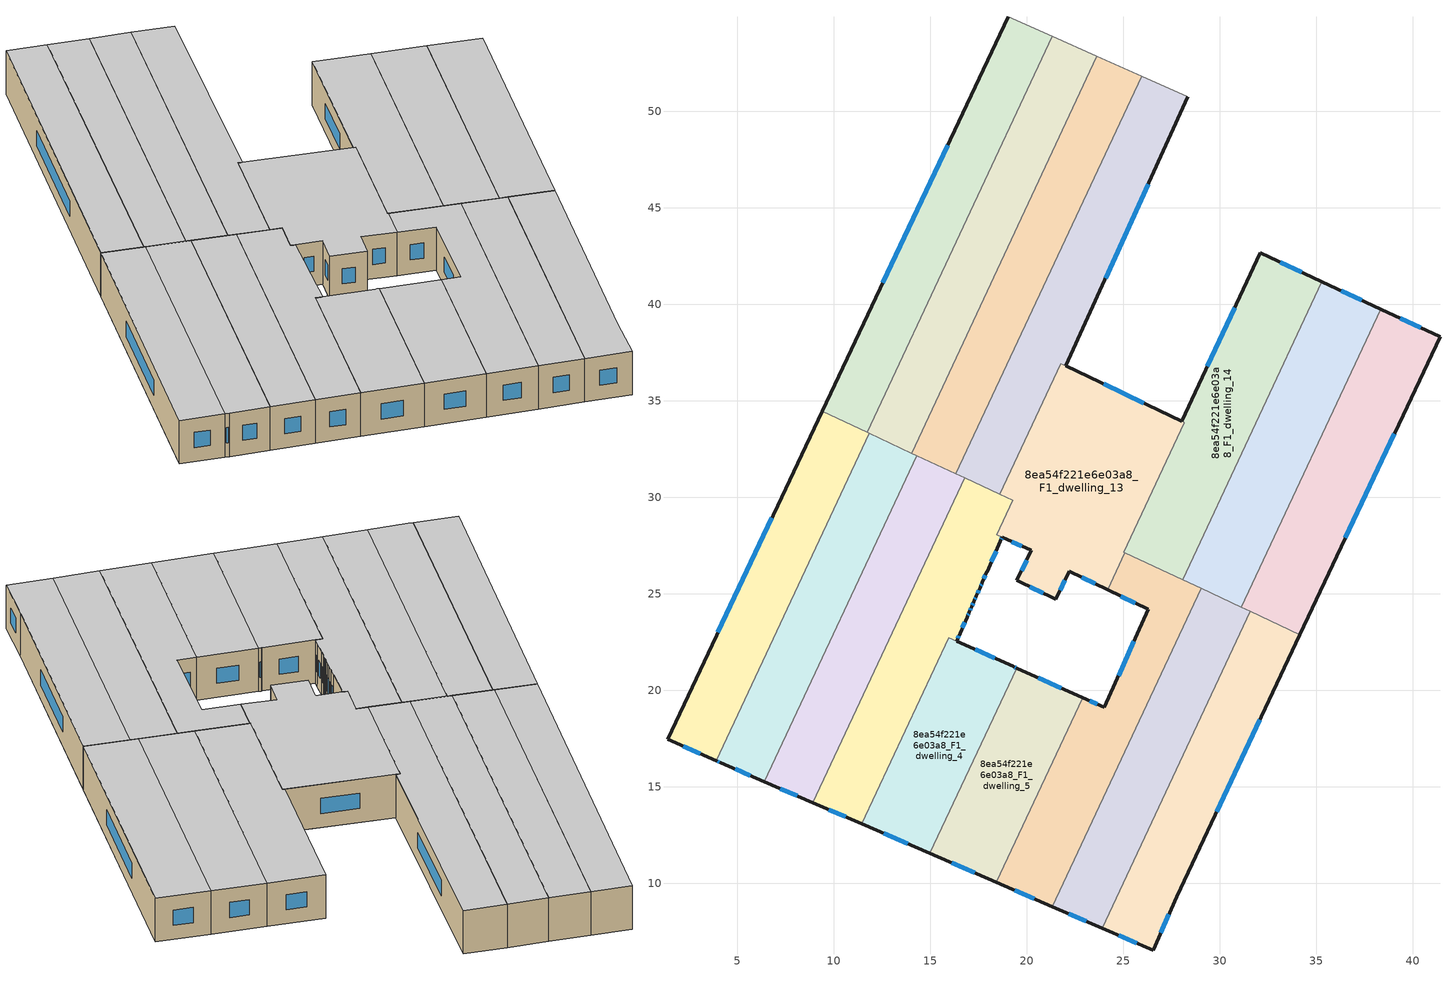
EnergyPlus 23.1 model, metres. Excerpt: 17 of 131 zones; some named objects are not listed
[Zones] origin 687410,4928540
8ea54f221e6e03a8_F1_dwelling_0
 floor to 8ea54f221e6e03a8_F0_dwelling_0 (EU_floor_Construction): 11.83,33.32 3.9,16.35 1.38,17.47 9.39,34.46 z3
 wall outside (EU_wall_Construction): 9.39,34.46 1.38,17.47 3.9,16.35 z3:6
 wall to 8ea54f221e6e03a8_F1_dwelling_1 (EU_wall_Construction): 3.9,16.35 11.83,33.32 z3:6
 wall to 8ea54f221e6e03a8_F1_dwelling_9 (EU_wall_Construction): 11.73,33.37 9.39,34.46 z3:6
 wall to 8ea54f221e6e03a8_F1_dwelling_10 (EU_wall_Construction): 11.83,33.32 11.73,33.37 z3:6
 window (EU_Window_Construction): 2.2,17.11 3.08,16.72 / 6.78,28.93 3.98,23 z3.98:5.02
 ceiling to 8ea54f221e6e03a8_F2_dwelling_0 (EU_floor_Construction): 3.9,16.35 11.83,33.32 9.39,34.46 1.38,17.47 z6
8ea54f221e6e03a8_F1_dwelling_1
 floor to 8ea54f221e6e03a8_F0_dwelling_1 (EU_floor_Construction): 14.3,32.16 6.4,15.26 4.15,16.24 3.9,16.35 11.83,33.32 z3
 wall outside (EU_wall_Construction): 3.9,16.35 4.15,16.24 6.4,15.26 z3:6
 wall to 8ea54f221e6e03a8_F1_dwelling_2 (EU_wall_Construction): 6.4,15.26 14.3,32.16 z3:6
 wall to 8ea54f221e6e03a8_F1_dwelling_10 (EU_wall_Construction): 14.02,32.29 11.83,33.32 z3:6
 wall to 8ea54f221e6e03a8_F1_dwelling_11 (EU_wall_Construction): 14.3,32.16 14.02,32.29 z3:6
 window (EU_Window_Construction): 4.88,15.92 5.67,15.58 / 3.98,16.32 4.07,16.28 z3.98:5.02
 ceiling to 8ea54f221e6e03a8_F2_dwelling_1 (EU_floor_Construction): 6.4,15.26 14.3,32.16 11.83,33.32 3.9,16.35 4.15,16.24 z6
8ea54f221e6e03a8_F1_dwelling_10
 floor to 8ea54f221e6e03a8_F0_dwelling_10 (EU_floor_Construction): 23.63,52.85 14.02,32.29 11.83,33.32 11.73,33.37 21.32,53.88 z3
 wall adiabatic (EU_wall_Construction): 23.63,52.85 21.32,53.88 z3:6
 wall to 8ea54f221e6e03a8_F1_dwelling_11 (EU_wall_Construction): 14.02,32.29 23.63,52.85 z3:6
 wall to 8ea54f221e6e03a8_F1_dwelling_9 (EU_wall_Construction): 21.32,53.88 11.73,33.37 z3:6
 ceiling to 8ea54f221e6e03a8_F2_dwelling_10 (EU_floor_Construction): 14.02,32.29 23.63,52.85 21.32,53.88 11.73,33.37 11.83,33.32 z6
8ea54f221e6e03a8_F1_dwelling_11
 floor to 8ea54f221e6e03a8_F0_dwelling_11 (EU_floor_Construction): 25.94,51.82 16.31,31.22 14.02,32.29 23.63,52.85 z3
 wall to 8ea54f221e6e03a8_F1_dwelling_12 (EU_wall_Construction): 16.31,31.22 25.94,51.82 z3:6
 wall adiabatic (EU_wall_Construction): 25.94,51.82 23.63,52.85 z3:6
 wall to 8ea54f221e6e03a8_F1_dwelling_2 (EU_wall_Construction): 14.3,32.16 16.31,31.22 z3:6
 ceiling to 8ea54f221e6e03a8_F2_dwelling_11 (EU_floor_Construction): 16.31,31.22 25.94,51.82 23.63,52.85 14.02,32.29 z6
8ea54f221e6e03a8_F1_dwelling_12
 floor to 8ea54f221e6e03a8_F0_dwelling_12 (EU_floor_Construction): 28.35,50.75 22.02,36.81 21.76,36.93 18.59,30.16 16.31,31.22 25.94,51.82 z3
 wall outside (EU_wall_Construction): 22.02,36.81 28.35,50.75 z3:6
 wall to 8ea54f221e6e03a8_F1_dwelling_13 (EU_wall_Construction): 18.59,30.16 21.76,36.93 22.02,36.81 z3:6
 wall adiabatic (EU_wall_Construction): 28.35,50.75 25.94,51.82 z3:6
 wall to 8ea54f221e6e03a8_F1_dwelling_3 (EU_wall_Construction): 16.78,31 18.59,30.16 z3:6
 wall to 8ea54f221e6e03a8_F1_dwelling_2 (EU_wall_Construction): 16.31,31.22 16.78,31 z3:6
 window (EU_Window_Construction): 24.08,41.34 26.29,46.22 z3.98:5.02
 ceiling to 8ea54f221e6e03a8_F2_dwelling_12 (EU_floor_Construction): 22.02,36.81 28.35,50.75 25.94,51.82 16.31,31.22 18.59,30.16 21.76,36.93 z6
8ea54f221e6e03a8_F1_dwelling_13
 floor to 8ea54f221e6e03a8_F0_dwelling_13 (EU_floor_Construction): 28.16,33.88 25.02,27.15 25.08,27.12 24.19,25.21 22.2,26.17 21.5,24.72 19.49,25.69 20.24,27.25 18.72,27.93 18.44,28.05 19.28,29.84 18.59,30.16 21.76,36.93 22.02,36.81 z3
 wall outside (EU_wall_Construction): 18.72,27.93 20.24,27.25 19.49,25.69 21.5,24.72 22.2,26.17 24.19,25.21 / 28.01,33.95 22.02,36.81 z3:6
 wall to 8ea54f221e6e03a8_F1_dwelling_3 (EU_wall_Construction): 18.44,28.05 18.72,27.93 / 18.59,30.16 19.28,29.84 18.44,28.06 z3:6
 wall to 8ea54f221e6e03a8_F1_dwelling_14 (EU_wall_Construction): 25.08,27.12 25.02,27.15 28.16,33.88 28.02,33.95 z3:6
 wall to 8ea54f221e6e03a8_F1_dwelling_6 (EU_wall_Construction): 24.19,25.21 25.08,27.12 z3:6
 window (EU_Window_Construction): 21.72,25.19 21.97,25.7 / 20.14,25.38 20.84,25.04 / 19.99,26.74 19.73,26.2 / 19.21,27.71 19.74,27.47 / 26.06,34.88 23.97,35.88 / 22.84,25.86 23.54,25.52 z3.98:5.02
 ceiling to 8ea54f221e6e03a8_F2_dwelling_13 (EU_floor_Construction): 25.08,27.12 25.02,27.15 28.16,33.88 22.02,36.81 21.76,36.93 18.59,30.16 19.28,29.84 18.44,28.05 18.72,27.93 20.24,27.25 19.49,25.69 21.5,24.72 22.2,26.17 24.19,25.21 z6
8ea54f221e6e03a8_F1_dwelling_14
 floor to 8ea54f221e6e03a8_F0_dwelling_14 (EU_floor_Construction): 35.29,41.18 28.07,25.73 25.02,27.15 28.16,33.88 28.02,33.95 32.1,42.67 z3
 wall outside (EU_wall_Construction): 35.29,41.18 32.1,42.67 28.02,33.95 z3:6
 wall to 8ea54f221e6e03a8_F1_dwelling_15 (EU_wall_Construction): 28.07,25.73 35.29,41.18 z3:6
 wall to 8ea54f221e6e03a8_F1_dwelling_6 (EU_wall_Construction): 25.08,27.12 28.07,25.73 z3:6
 window (EU_Window_Construction): 30.77,39.84 29.34,36.79 / 34.25,41.66 33.14,42.19 z3.98:5.02
 ceiling to 8ea54f221e6e03a8_F2_dwelling_14 (EU_floor_Construction): 28.07,25.73 35.29,41.18 32.1,42.67 28.02,33.95 28.16,33.88 25.02,27.15 z6
8ea54f221e6e03a8_F1_dwelling_15
 floor to 8ea54f221e6e03a8_F0_dwelling_15 (EU_floor_Construction): 38.34,39.75 31.12,24.3 28.07,25.73 35.29,41.18 z3
 wall outside (EU_wall_Construction): 38.34,39.75 35.29,41.18 z3:6
 wall to 8ea54f221e6e03a8_F1_dwelling_16 (EU_wall_Construction): 31.12,24.3 38.34,39.75 z3:6
 wall to 8ea54f221e6e03a8_F1_dwelling_7 (EU_wall_Construction): 29.03,25.28 31.12,24.3 z3:6
 wall to 8ea54f221e6e03a8_F1_dwelling_6 (EU_wall_Construction): 28.07,25.73 29.03,25.28 z3:6
 window (EU_Window_Construction): 37.35,40.22 36.28,40.72 z3.98:5.02
 ceiling to 8ea54f221e6e03a8_F2_dwelling_15 (EU_floor_Construction): 31.12,24.3 38.34,39.75 35.29,41.18 28.07,25.73 z6
8ea54f221e6e03a8_F1_dwelling_16
 floor to 8ea54f221e6e03a8_F0_dwelling_16 (EU_floor_Construction): 41.41,38.32 34.15,22.88 31.12,24.3 38.34,39.75 z3
 wall outside (EU_wall_Construction): 34.15,22.88 41.41,38.32 38.34,39.75 z3:6
 wall to 8ea54f221e6e03a8_F1_dwelling_8 (EU_wall_Construction): 31.58,24.09 34.15,22.88 z3:6
 wall to 8ea54f221e6e03a8_F1_dwelling_7 (EU_wall_Construction): 31.12,24.3 31.58,24.09 z3:6
 window (EU_Window_Construction): 40.41,38.79 39.34,39.29 / 36.51,27.9 39.05,33.3 z3.98:5.02
 ceiling to 8ea54f221e6e03a8_F2_dwelling_16 (EU_floor_Construction): 34.15,22.88 41.41,38.32 38.34,39.75 31.12,24.3 z6
8ea54f221e6e03a8_F1_dwelling_2
 floor to 8ea54f221e6e03a8_F0_dwelling_2 (EU_floor_Construction): 16.78,31 8.92,14.17 6.4,15.26 14.3,32.16 z3
 wall outside (EU_wall_Construction): 6.4,15.26 8.92,14.17 z3:6
 wall to 8ea54f221e6e03a8_F1_dwelling_3 (EU_wall_Construction): 8.92,14.17 16.78,31 z3:6
 window (EU_Window_Construction): 7.22,14.91 8.1,14.53 z3.98:5.02
 ceiling to 8ea54f221e6e03a8_F2_dwelling_2 (EU_floor_Construction): 8.92,14.17 16.78,31 14.3,32.16 6.4,15.26 z6
8ea54f221e6e03a8_F1_dwelling_3
 floor to 8ea54f221e6e03a8_F0_dwelling_3 (EU_floor_Construction): 19.28,29.84 18.44,28.05 18.72,27.93 18.66,27.79 18.62,27.72 17.69,25.6 17.57,25.32 17.38,24.89 17.27,24.63 17.26,24.61 17.25,24.58 17.14,24.34 17.02,24.06 16.9,23.79 16.54,22.96 16.36,22.55 15.95,22.73 11.44,13.08 8.92,14.17 16.78,31 z3
 wall outside (EU_wall_Construction): 17.94,26.15 18.62,27.72 18.66,27.79 18.72,27.93 / 16.36,22.55 16.54,22.96 16.9,23.79 17.02,24.06 17.14,24.34 17.25,24.58 17.26,24.61 17.27,24.63 17.38,24.89 17.57,25.32 17.69,25.6 17.93,26.14 / 8.92,14.17 11.44,13.08 z3:6
 wall to 8ea54f221e6e03a8_F1_dwelling_4 (EU_wall_Construction): 11.44,13.08 15.95,22.73 16.36,22.55 z3:6
 window (EU_Window_Construction): 18.16,26.66 18.4,27.21 / 17.77,25.77 17.85,25.96 / 17.61,25.41 17.65,25.51 / 17.44,25.03 17.51,25.18 / 17.31,24.72 17.35,24.81 / 17.18,24.42 17.21,24.5 / 17.06,24.15 17.1,24.25 / 16.94,23.88 16.98,23.97 / 16.66,23.23 16.78,23.52 / 16.42,22.69 16.48,22.83 / 9.74,13.82 10.62,13.44 / 18.68,27.84 18.7,27.89 z3.98:5.02
 ceiling to 8ea54f221e6e03a8_F2_dwelling_3 (EU_floor_Construction): 11.44,13.08 15.95,22.73 16.36,22.55 16.54,22.96 16.9,23.79 17.02,24.06 17.14,24.34 17.25,24.58 17.26,24.61 17.27,24.63 17.38,24.89 17.57,25.32 17.69,25.6 18.62,27.72 18.66,27.79 18.72,27.93 18.44,28.05 19.28,29.84 16.78,31 8.92,14.17 z6
8ea54f221e6e03a8_F1_dwelling_4
 floor to 8ea54f221e6e03a8_F0_dwelling_4 (EU_floor_Construction): 19.29,21.23 19.33,21.21 19.47,21.15 14.98,11.55 11.44,13.08 15.95,22.73 16.36,22.55 z3
 wall outside (EU_wall_Construction): 19.47,21.15 19.33,21.21 19.29,21.23 16.36,22.55 / 11.44,13.08 14.98,11.55 z3:6
 wall to 8ea54f221e6e03a8_F1_dwelling_5 (EU_wall_Construction): 14.98,11.55 19.47,21.15 z3:6
 window (EU_Window_Construction): 18.34,21.66 17.31,22.12 / 19.42,21.17 19.38,21.19 / 12.59,12.58 13.83,12.05 z3.98:5.02
 ceiling to 8ea54f221e6e03a8_F2_dwelling_4 (EU_floor_Construction): 14.98,11.55 19.47,21.15 19.33,21.21 19.29,21.23 16.36,22.55 15.95,22.73 11.44,13.08 z6
8ea54f221e6e03a8_F1_dwelling_5
 floor to 8ea54f221e6e03a8_F0_dwelling_5 (EU_floor_Construction): 22.89,19.61 18.43,10.05 14.98,11.55 19.47,21.15 z3
 wall outside (EU_wall_Construction): 22.89,19.61 19.47,21.15 / 14.98,11.55 18.43,10.05 z3:6
 wall to 8ea54f221e6e03a8_F1_dwelling_6 (EU_wall_Construction): 18.43,10.05 22.89,19.61 z3:6
 window (EU_Window_Construction): 21.78,20.11 20.58,20.65 / 16.1,11.06 17.3,10.54 z3.98:5.02
 ceiling to 8ea54f221e6e03a8_F2_dwelling_5 (EU_floor_Construction): 18.43,10.05 22.89,19.61 19.47,21.15 14.98,11.55 z6
8ea54f221e6e03a8_F1_dwelling_6
 floor to 8ea54f221e6e03a8_F0_dwelling_6 (EU_floor_Construction): 29.03,25.28 21.32,8.8 18.43,10.05 22.89,19.61 24.01,19.11 26.29,24.19 24.19,25.21 25.08,27.12 z3
 wall outside (EU_wall_Construction): 24.19,25.21 26.29,24.19 24.01,19.11 22.89,19.61 / 18.43,10.05 21.32,8.8 z3:6
 wall to 8ea54f221e6e03a8_F1_dwelling_7 (EU_wall_Construction): 21.32,8.8 29.03,25.28 z3:6
 window (EU_Window_Construction): 24.87,24.88 25.6,24.52 / 19.37,9.64 20.38,9.2 / 23.65,19.27 23.26,19.45 / 25.55,22.54 24.75,20.76 z3.98:5.02
 ceiling to 8ea54f221e6e03a8_F2_dwelling_6 (EU_floor_Construction): 21.32,8.8 29.03,25.28 25.08,27.12 24.19,25.21 26.29,24.19 24.01,19.11 22.89,19.61 18.43,10.05 z6
8ea54f221e6e03a8_F1_dwelling_7
 floor to 8ea54f221e6e03a8_F0_dwelling_7 (EU_floor_Construction): 31.58,24.09 23.91,7.68 21.32,8.8 29.03,25.28 z3
 wall outside (EU_wall_Construction): 21.32,8.8 23.91,7.68 z3:6
 wall to 8ea54f221e6e03a8_F1_dwelling_8 (EU_wall_Construction): 23.91,7.68 31.58,24.09 z3:6
 window (EU_Window_Construction): 22.16,8.43 23.07,8.04 z3.98:5.02
 ceiling to 8ea54f221e6e03a8_F2_dwelling_7 (EU_floor_Construction): 23.91,7.68 31.58,24.09 29.03,25.28 21.32,8.8 z6
8ea54f221e6e03a8_F1_dwelling_8
 floor to 8ea54f221e6e03a8_F0_dwelling_8 (EU_floor_Construction): 34.15,22.88 27.76,9.3 26.55,6.53 23.91,7.68 31.58,24.09 z3
 wall outside (EU_wall_Construction): 23.91,7.68 26.55,6.53 27.76,9.3 34.15,22.88 z3:6
 window (EU_Window_Construction): 29.84,13.72 32.07,18.47 / 26.94,7.43 27.36,8.4 / 24.76,7.3 25.69,6.9 z3.98:5.02
 ceiling to 8ea54f221e6e03a8_F2_dwelling_8 (EU_floor_Construction): 27.76,9.3 34.15,22.88 31.58,24.09 23.91,7.68 26.55,6.53 z6
8ea54f221e6e03a8_F1_dwelling_9
 floor to 8ea54f221e6e03a8_F0_dwelling_9 (EU_floor_Construction): 21.32,53.88 11.73,33.37 9.39,34.46 19.04,54.9 z3
 wall outside (EU_wall_Construction): 19.04,54.9 9.39,34.46 z3:6
 wall adiabatic (EU_wall_Construction): 21.32,53.88 19.04,54.9 z3:6
 window (EU_Window_Construction): 15.9,48.25 12.53,41.11 z3.98:5.02
 ceiling to 8ea54f221e6e03a8_F2_dwelling_9 (EU_floor_Construction): 11.73,33.37 21.32,53.88 19.04,54.9 9.39,34.46 z6
[Building]
EU S2 Campaign: North Axis=0; Terrain=City; Solar Distribution=FullExterior
[Site:Location]
Bologna: Latitude=44.5; Longitude=11.25; Time Zone=1; Elevation=37
[SizingPeriod:WeatherFileDays]
AnnualSizingPeriod: Begin Month=1; Begin Day of Month=1; End Month=12; End Day of Month=31; Day of Week for Start Day=Monday; Use Weather File Daylight Saving Period=No; Use Weather File Rain and Snow Indicators=No
[MATERIAL]
EU_InternalMass_Material: Roughness=MediumRough; Thickness=0.1; Conductivity=1; Density=1800; Specific Heat=900; Thermal Absorptance=0.9; Solar Absorptance=0.7; Visible Absorptance=0.7
[MATERIAL:NOMASS] Roughness=MediumRough; Thermal Absorptance=0.9; Solar Absorptance=0.7; Visible Absorptance=0.7
Name | Thermal Resistance
EU_wall_NoMass | 0.905828
EU_floor_NoMass | 0.67114
[WINDOWMATERIAL:SIMPLEGLAZINGSYSTEM]
EU_Window_SimpleGlazing: UFactor=4.52486; Solar Heat Gain Coefficient=0.85; Visible Transmittance=0.85
[CONSTRUCTION]
EU_wall_Construction: EU_wall_NoMass
EU_floor_Construction: EU_floor_NoMass
EU_Window_Construction: EU_Window_SimpleGlazing
EU_InternalMass_Construction: EU_InternalMass_Material
[ZONE] Type=1; Multiplier=1; Ceiling Height=autocalculate; Floor Area=autocalculate; Part of Total Floor Area=Yes
Name | Volume
8ea54f221e6e03a8_F1_dwelling_0 | 153.111
8ea54f221e6e03a8_F1_dwelling_1 | 153.117
8ea54f221e6e03a8_F1_dwelling_10 | 172.219
8ea54f221e6e03a8_F1_dwelling_11 | 172.254
8ea54f221e6e03a8_F1_dwelling_12 | 181.281
8ea54f221e6e03a8_F1_dwelling_13 | 208.617
8ea54f221e6e03a8_F1_dwelling_14 | 176.859
8ea54f221e6e03a8_F1_dwelling_15 | 172.218
8ea54f221e6e03a8_F1_dwelling_16 | 172.253
8ea54f221e6e03a8_F1_dwelling_2 | 153.062
8ea54f221e6e03a8_F1_dwelling_3 | 159.612
8ea54f221e6e03a8_F1_dwelling_4 | 122.816
8ea54f221e6e03a8_F1_dwelling_5 | 119.159
8ea54f221e6e03a8_F1_dwelling_6 | 160.774
8ea54f221e6e03a8_F1_dwelling_7 | 153.077
8ea54f221e6e03a8_F1_dwelling_8 | 153.089
8ea54f221e6e03a8_F1_dwelling_9 | 172.266
[INTERNALMASS] Construction=EU_InternalMass_Construction
Name | Zone or ZoneList | Surface Area
8ea54f221e6e03a8_F1_dwelling_0_EU_InternalMass | 8ea54f221e6e03a8_F1_dwelling_0 | 51.0368
8ea54f221e6e03a8_F1_dwelling_1_EU_InternalMass | 8ea54f221e6e03a8_F1_dwelling_1 | 51.0392
8ea54f221e6e03a8_F1_dwelling_2_EU_InternalMass | 8ea54f221e6e03a8_F1_dwelling_2 | 51.0207
8ea54f221e6e03a8_F1_dwelling_3_EU_InternalMass | 8ea54f221e6e03a8_F1_dwelling_3 | 53.2042
8ea54f221e6e03a8_F1_dwelling_4_EU_InternalMass | 8ea54f221e6e03a8_F1_dwelling_4 | 40.931
8ea54f221e6e03a8_F1_dwelling_5_EU_InternalMass | 8ea54f221e6e03a8_F1_dwelling_5 | 39.7247
8ea54f221e6e03a8_F1_dwelling_6_EU_InternalMass | 8ea54f221e6e03a8_F1_dwelling_6 | 53.5922
8ea54f221e6e03a8_F1_dwelling_7_EU_InternalMass | 8ea54f221e6e03a8_F1_dwelling_7 | 51.0256
8ea54f221e6e03a8_F1_dwelling_8_EU_InternalMass | 8ea54f221e6e03a8_F1_dwelling_8 | 51.03
8ea54f221e6e03a8_F1_dwelling_9_EU_InternalMass | 8ea54f221e6e03a8_F1_dwelling_9 | 57.4219
8ea54f221e6e03a8_F1_dwelling_10_EU_InternalMass | 8ea54f221e6e03a8_F1_dwelling_10 | 57.4062
8ea54f221e6e03a8_F1_dwelling_11_EU_InternalMass | 8ea54f221e6e03a8_F1_dwelling_11 | 57.4181
8ea54f221e6e03a8_F1_dwelling_12_EU_InternalMass | 8ea54f221e6e03a8_F1_dwelling_12 | 60.4271
8ea54f221e6e03a8_F1_dwelling_13_EU_InternalMass | 8ea54f221e6e03a8_F1_dwelling_13 | 69.5396
8ea54f221e6e03a8_F1_dwelling_14_EU_InternalMass | 8ea54f221e6e03a8_F1_dwelling_14 | 58.9535
8ea54f221e6e03a8_F1_dwelling_15_EU_InternalMass | 8ea54f221e6e03a8_F1_dwelling_15 | 57.4059
8ea54f221e6e03a8_F1_dwelling_16_EU_InternalMass | 8ea54f221e6e03a8_F1_dwelling_16 | 57.4177
[OTHEREQUIPMENT] Fuel Type=Electricity; Design Level Calculation Method=Watts/Area; Power per Zone Floor Area=1; Fraction Latent=0; Fraction Radiant=0; Fraction Lost=0; Carbon Dioxide Generation Rate=0; EndUse Subcategory=EU_Step8_InternalGains
Name | Zone or ZoneList or Space or SpaceList | Schedule
EU_Step8_InternalGain_8ea54f221e6e03a8_F1_dwelling_0_f000 | 8ea54f221e6e03a8_F1_dwelling_0 | EU_Step8_GainSchedule_8ea54f221e6e03a8_F1_dwelling_0_f000
EU_Step8_InternalGain_8ea54f221e6e03a8_F1_dwelling_1_f000 | 8ea54f221e6e03a8_F1_dwelling_1 | EU_Step8_GainSchedule_8ea54f221e6e03a8_F1_dwelling_1_f000
EU_Step8_InternalGain_8ea54f221e6e03a8_F1_dwelling_2_f000 | 8ea54f221e6e03a8_F1_dwelling_2 | EU_Step8_GainSchedule_8ea54f221e6e03a8_F1_dwelling_2_f000
EU_Step8_InternalGain_8ea54f221e6e03a8_F1_dwelling_3_f000 | 8ea54f221e6e03a8_F1_dwelling_3 | EU_Step8_GainSchedule_8ea54f221e6e03a8_F1_dwelling_3_f000
EU_Step8_InternalGain_8ea54f221e6e03a8_F1_dwelling_4_f000 | 8ea54f221e6e03a8_F1_dwelling_4 | EU_Step8_GainSchedule_8ea54f221e6e03a8_F1_dwelling_4_f000
EU_Step8_InternalGain_8ea54f221e6e03a8_F1_dwelling_5_f000 | 8ea54f221e6e03a8_F1_dwelling_5 | EU_Step8_GainSchedule_8ea54f221e6e03a8_F1_dwelling_5_f000
EU_Step8_InternalGain_8ea54f221e6e03a8_F1_dwelling_6_f000 | 8ea54f221e6e03a8_F1_dwelling_6 | EU_Step8_GainSchedule_8ea54f221e6e03a8_F1_dwelling_6_f000
EU_Step8_InternalGain_8ea54f221e6e03a8_F1_dwelling_7_f000 | 8ea54f221e6e03a8_F1_dwelling_7 | EU_Step8_GainSchedule_8ea54f221e6e03a8_F1_dwelling_7_f000
EU_Step8_InternalGain_8ea54f221e6e03a8_F1_dwelling_8_f000 | 8ea54f221e6e03a8_F1_dwelling_8 | EU_Step8_GainSchedule_8ea54f221e6e03a8_F1_dwelling_8_f000
EU_Step8_InternalGain_8ea54f221e6e03a8_F1_dwelling_9_f000 | 8ea54f221e6e03a8_F1_dwelling_9 | EU_Step8_GainSchedule_8ea54f221e6e03a8_F1_dwelling_9_f000
EU_Step8_InternalGain_8ea54f221e6e03a8_F1_dwelling_10_f000 | 8ea54f221e6e03a8_F1_dwelling_10 | EU_Step8_GainSchedule_8ea54f221e6e03a8_F1_dwelling_10_f000
EU_Step8_InternalGain_8ea54f221e6e03a8_F1_dwelling_11_f000 | 8ea54f221e6e03a8_F1_dwelling_11 | EU_Step8_GainSchedule_8ea54f221e6e03a8_F1_dwelling_11_f000
EU_Step8_InternalGain_8ea54f221e6e03a8_F1_dwelling_12_f000 | 8ea54f221e6e03a8_F1_dwelling_12 | EU_Step8_GainSchedule_8ea54f221e6e03a8_F1_dwelling_12_f000
EU_Step8_InternalGain_8ea54f221e6e03a8_F1_dwelling_13_f000 | 8ea54f221e6e03a8_F1_dwelling_13 | EU_Step8_GainSchedule_8ea54f221e6e03a8_F1_dwelling_13_f000
EU_Step8_InternalGain_8ea54f221e6e03a8_F1_dwelling_14_f000 | 8ea54f221e6e03a8_F1_dwelling_14 | EU_Step8_GainSchedule_8ea54f221e6e03a8_F1_dwelling_14_f000
EU_Step8_InternalGain_8ea54f221e6e03a8_F1_dwelling_15_f000 | 8ea54f221e6e03a8_F1_dwelling_15 | EU_Step8_GainSchedule_8ea54f221e6e03a8_F1_dwelling_15_f000
EU_Step8_InternalGain_8ea54f221e6e03a8_F1_dwelling_16_f000 | 8ea54f221e6e03a8_F1_dwelling_16 | EU_Step8_GainSchedule_8ea54f221e6e03a8_F1_dwelling_16_f000
[ZONEVENTILATION:DESIGNFLOWRATE] Schedule=EU_AlwaysOn; Design Flow Rate Calculation Method=AirChanges/Hour; Air Changes per Hour=0.73129; Ventilation Type=Natural; Fan Pressure Rise=0; Fan Total Efficiency=1; Constant Term Coefficient=1; Temperature Term Coefficient=0; Velocity Term Coefficient=0; Velocity Squared Term Coefficient=0; Minimum Indoor Temperature=-100; Maximum Indoor Temperature=100; Delta Temperature=-100; Minimum Outdoor Temperature=-100; Maximum Outdoor Temperature=100; Maximum Wind Speed=40
Name | Zone or ZoneList or Space or SpaceList
EU_ConstantAir_8ea54f221e6e03a8_F1_dwelling_0 | 8ea54f221e6e03a8_F1_dwelling_0
EU_ConstantAir_8ea54f221e6e03a8_F1_dwelling_1 | 8ea54f221e6e03a8_F1_dwelling_1
EU_ConstantAir_8ea54f221e6e03a8_F1_dwelling_2 | 8ea54f221e6e03a8_F1_dwelling_2
EU_ConstantAir_8ea54f221e6e03a8_F1_dwelling_3 | 8ea54f221e6e03a8_F1_dwelling_3
EU_ConstantAir_8ea54f221e6e03a8_F1_dwelling_4 | 8ea54f221e6e03a8_F1_dwelling_4
EU_ConstantAir_8ea54f221e6e03a8_F1_dwelling_5 | 8ea54f221e6e03a8_F1_dwelling_5
EU_ConstantAir_8ea54f221e6e03a8_F1_dwelling_6 | 8ea54f221e6e03a8_F1_dwelling_6
EU_ConstantAir_8ea54f221e6e03a8_F1_dwelling_7 | 8ea54f221e6e03a8_F1_dwelling_7
EU_ConstantAir_8ea54f221e6e03a8_F1_dwelling_8 | 8ea54f221e6e03a8_F1_dwelling_8
EU_ConstantAir_8ea54f221e6e03a8_F1_dwelling_9 | 8ea54f221e6e03a8_F1_dwelling_9
EU_ConstantAir_8ea54f221e6e03a8_F1_dwelling_10 | 8ea54f221e6e03a8_F1_dwelling_10
EU_ConstantAir_8ea54f221e6e03a8_F1_dwelling_11 | 8ea54f221e6e03a8_F1_dwelling_11
EU_ConstantAir_8ea54f221e6e03a8_F1_dwelling_12 | 8ea54f221e6e03a8_F1_dwelling_12
EU_ConstantAir_8ea54f221e6e03a8_F1_dwelling_13 | 8ea54f221e6e03a8_F1_dwelling_13
EU_ConstantAir_8ea54f221e6e03a8_F1_dwelling_14 | 8ea54f221e6e03a8_F1_dwelling_14
EU_ConstantAir_8ea54f221e6e03a8_F1_dwelling_15 | 8ea54f221e6e03a8_F1_dwelling_15
EU_ConstantAir_8ea54f221e6e03a8_F1_dwelling_16 | 8ea54f221e6e03a8_F1_dwelling_16
[HVACTEMPLATE:ZONE:IDEALLOADSAIRSYSTEM] System Availability Schedule=EU_AlwaysOn; Maximum Heating Supply Air Temperature=50; Minimum Cooling Supply Air Temperature=13; Maximum Heating Supply Air Humidity Ratio=0.0156; Minimum Cooling Supply Air Humidity Ratio=0.0077; Heating Limit=NoLimit; Cooling Limit=NoLimit; Heating Availability Schedule=EU_AlwaysOn; Cooling Availability Schedule=EU_CoolingOff; Dehumidification Control Type=ConstantSensibleHeatRatio; Cooling Sensible Heat Ratio=0.7; Dehumidification Setpoint=60; Humidification Control Type=None; Humidification Setpoint=30; Outdoor Air Method=None; Outdoor Air Flow Rate per Person=0.00944; Outdoor Air Flow Rate per Zone Floor Area=0; Outdoor Air Flow Rate per Zone=0; Demand Controlled Ventilation Type=None; Outdoor Air Economizer Type=NoEconomizer; Heat Recovery Type=None; Sensible Heat Recovery Effectiveness=0.7; Latent Heat Recovery Effectiveness=0.65
Name | Template Thermostat
8ea54f221e6e03a8_F1_dwelling_0 | EU_HeatOnly_8ea54f221e6e03a8_F1_dwelling_0
8ea54f221e6e03a8_F1_dwelling_1 | EU_HeatOnly_8ea54f221e6e03a8_F1_dwelling_1
8ea54f221e6e03a8_F1_dwelling_2 | EU_HeatOnly_8ea54f221e6e03a8_F1_dwelling_2
8ea54f221e6e03a8_F1_dwelling_3 | EU_HeatOnly_8ea54f221e6e03a8_F1_dwelling_3
8ea54f221e6e03a8_F1_dwelling_4 | EU_HeatOnly_8ea54f221e6e03a8_F1_dwelling_4
8ea54f221e6e03a8_F1_dwelling_5 | EU_HeatOnly_8ea54f221e6e03a8_F1_dwelling_5
8ea54f221e6e03a8_F1_dwelling_6 | EU_HeatOnly_8ea54f221e6e03a8_F1_dwelling_6
8ea54f221e6e03a8_F1_dwelling_7 | EU_HeatOnly_8ea54f221e6e03a8_F1_dwelling_7
8ea54f221e6e03a8_F1_dwelling_8 | EU_HeatOnly_8ea54f221e6e03a8_F1_dwelling_8
8ea54f221e6e03a8_F1_dwelling_9 | EU_HeatOnly_8ea54f221e6e03a8_F1_dwelling_9
8ea54f221e6e03a8_F1_dwelling_10 | EU_HeatOnly_8ea54f221e6e03a8_F1_dwelling_10
8ea54f221e6e03a8_F1_dwelling_11 | EU_HeatOnly_8ea54f221e6e03a8_F1_dwelling_11
8ea54f221e6e03a8_F1_dwelling_12 | EU_HeatOnly_8ea54f221e6e03a8_F1_dwelling_12
8ea54f221e6e03a8_F1_dwelling_13 | EU_HeatOnly_8ea54f221e6e03a8_F1_dwelling_13
8ea54f221e6e03a8_F1_dwelling_14 | EU_HeatOnly_8ea54f221e6e03a8_F1_dwelling_14
8ea54f221e6e03a8_F1_dwelling_15 | EU_HeatOnly_8ea54f221e6e03a8_F1_dwelling_15
8ea54f221e6e03a8_F1_dwelling_16 | EU_HeatOnly_8ea54f221e6e03a8_F1_dwelling_16
[SIZING:ZONE] Zone Cooling Design Supply Air Temperature Input Method=SupplyAirTemperature; Zone Cooling Design Supply Air Temperature=13; Zone Heating Design Supply Air Temperature Input Method=SupplyAirTemperature; Zone Heating Design Supply Air Temperature=50; Zone Cooling Design Supply Air Humidity Ratio=0.008; Zone Heating Design Supply Air Humidity Ratio=0.008; Cooling Design Air Flow Method=DesignDay; Cooling Design Air Flow Rate=0; Cooling Minimum Air Flow per Zone Floor Area=0.000762; Cooling Minimum Air Flow=0; Cooling Minimum Air Flow Fraction=0.2; Heating Design Air Flow Method=DesignDay; Heating Design Air Flow Rate=0; Heating Maximum Air Flow per Zone Floor Area=0.002032; Heating Maximum Air Flow=0.141576; Heating Maximum Air Flow Fraction=0.3; Account for Dedicated Outdoor Air System=No; Dedicated Outdoor Air System Control Strategy=NeutralSupplyAir; Dedicated Outdoor Air Low Setpoint Temperature for Design=autosize; Dedicated Outdoor Air High Setpoint Temperature for Design=autosize; Zone Load Sizing Method=Sensible Load Only No Latent Load; Zone Latent Cooling Design Supply Air Humidity Ratio Input Method=HumidityRatioDifference; Zone Cooling Design Supply Air Humidity Ratio Difference=0.005; Zone Latent Heating Design Supply Air Humidity Ratio Input Method=HumidityRatioDifference; Zone Humidification Design Supply Air Humidity Ratio Difference=0.005
8ea54f221e6e03a8_F1_dwelling_0; 8ea54f221e6e03a8_F1_dwelling_1; 8ea54f221e6e03a8_F1_dwelling_2; 8ea54f221e6e03a8_F1_dwelling_3; 8ea54f221e6e03a8_F1_dwelling_4; 8ea54f221e6e03a8_F1_dwelling_5; 8ea54f221e6e03a8_F1_dwelling_6; 8ea54f221e6e03a8_F1_dwelling_7; 8ea54f221e6e03a8_F1_dwelling_8; 8ea54f221e6e03a8_F1_dwelling_9; 8ea54f221e6e03a8_F1_dwelling_10; 8ea54f221e6e03a8_F1_dwelling_11; 8ea54f221e6e03a8_F1_dwelling_12; 8ea54f221e6e03a8_F1_dwelling_13; 8ea54f221e6e03a8_F1_dwelling_14; 8ea54f221e6e03a8_F1_dwelling_15; 8ea54f221e6e03a8_F1_dwelling_16
[SCHEDULE:CONSTANT]
Name | Hourly Value
EU_AlwaysOn | 1
EU_CoolingOff | 0
[SCHEDULE:FILE] Column Number=1; Rows to Skip at Top=0; Number of Hours of Data=8760; Column Separator=Comma; Interpolate to Timestep=No; Minutes per Item=60; Adjust Schedule for Daylight Savings=Yes
Name | File
EU_Step8_GainSchedule_8ea54f221e6e03a8_F1_dwelling_0_f000 | ../../schedules/8ea54f221e6e03a8/8ea54f221e6e03a8_F1_dwelling_0_f000_gain.csv
EU_Step8_GainSchedule_8ea54f221e6e03a8_F1_dwelling_1_f000 | ../../schedules/8ea54f221e6e03a8/8ea54f221e6e03a8_F1_dwelling_1_f000_gain.csv
EU_Step8_GainSchedule_8ea54f221e6e03a8_F1_dwelling_2_f000 | ../../schedules/8ea54f221e6e03a8/8ea54f221e6e03a8_F1_dwelling_2_f000_gain.csv
EU_Step8_GainSchedule_8ea54f221e6e03a8_F1_dwelling_3_f000 | ../../schedules/8ea54f221e6e03a8/8ea54f221e6e03a8_F1_dwelling_3_f000_gain.csv
EU_Step8_GainSchedule_8ea54f221e6e03a8_F1_dwelling_4_f000 | ../../schedules/8ea54f221e6e03a8/8ea54f221e6e03a8_F1_dwelling_4_f000_gain.csv
EU_Step8_GainSchedule_8ea54f221e6e03a8_F1_dwelling_5_f000 | ../../schedules/8ea54f221e6e03a8/8ea54f221e6e03a8_F1_dwelling_5_f000_gain.csv
EU_Step8_GainSchedule_8ea54f221e6e03a8_F1_dwelling_6_f000 | ../../schedules/8ea54f221e6e03a8/8ea54f221e6e03a8_F1_dwelling_6_f000_gain.csv
EU_Step8_GainSchedule_8ea54f221e6e03a8_F1_dwelling_7_f000 | ../../schedules/8ea54f221e6e03a8/8ea54f221e6e03a8_F1_dwelling_7_f000_gain.csv
EU_Step8_GainSchedule_8ea54f221e6e03a8_F1_dwelling_8_f000 | ../../schedules/8ea54f221e6e03a8/8ea54f221e6e03a8_F1_dwelling_8_f000_gain.csv
EU_Step8_GainSchedule_8ea54f221e6e03a8_F1_dwelling_9_f000 | ../../schedules/8ea54f221e6e03a8/8ea54f221e6e03a8_F1_dwelling_9_f000_gain.csv
EU_Step8_GainSchedule_8ea54f221e6e03a8_F1_dwelling_10_f000 | ../../schedules/8ea54f221e6e03a8/8ea54f221e6e03a8_F1_dwelling_10_f000_gain.csv
EU_Step8_GainSchedule_8ea54f221e6e03a8_F1_dwelling_11_f000 | ../../schedules/8ea54f221e6e03a8/8ea54f221e6e03a8_F1_dwelling_11_f000_gain.csv
EU_Step8_GainSchedule_8ea54f221e6e03a8_F1_dwelling_12_f000 | ../../schedules/8ea54f221e6e03a8/8ea54f221e6e03a8_F1_dwelling_12_f000_gain.csv
EU_Step8_GainSchedule_8ea54f221e6e03a8_F1_dwelling_13_f000 | ../../schedules/8ea54f221e6e03a8/8ea54f221e6e03a8_F1_dwelling_13_f000_gain.csv
EU_Step8_GainSchedule_8ea54f221e6e03a8_F1_dwelling_14_f000 | ../../schedules/8ea54f221e6e03a8/8ea54f221e6e03a8_F1_dwelling_14_f000_gain.csv
EU_Step8_GainSchedule_8ea54f221e6e03a8_F1_dwelling_15_f000 | ../../schedules/8ea54f221e6e03a8/8ea54f221e6e03a8_F1_dwelling_15_f000_gain.csv
EU_Step8_GainSchedule_8ea54f221e6e03a8_F1_dwelling_16_f000 | ../../schedules/8ea54f221e6e03a8/8ea54f221e6e03a8_F1_dwelling_16_f000_gain.csv
